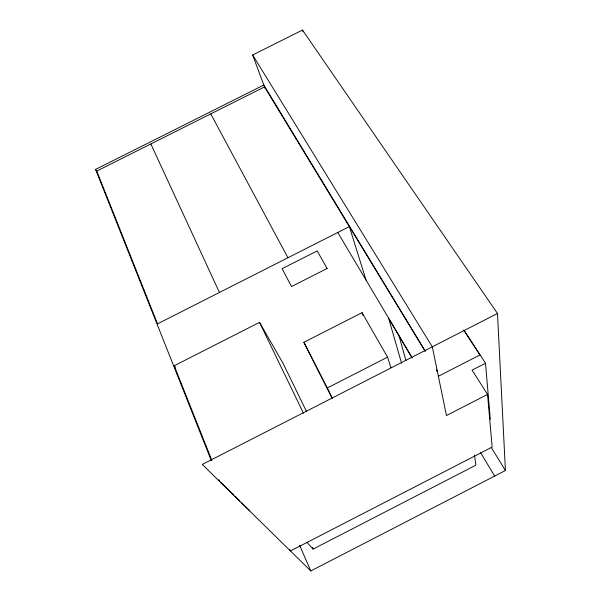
<?xml version="1.0" encoding="UTF-8"?>
<svg xmlns="http://www.w3.org/2000/svg" width="601" height="601" viewBox="0 0 601 601"><rect width="100%" height="100%" fill="white"/><g stroke="black" fill="none" stroke-linecap="round" stroke-linejoin="round"><path stroke-width="0.9" d="M497.485 313.474L202.289 464.445L310.8 570.95L505.426 470.515L497.485 313.474L302.506 30.05L252.645 55.007L265.026 88.332M464.032 330.227L485.51 363.237L472.085 370.118L487.546 394.421L446.46 415.524L432.314 346.807L252.645 55.007M307.006 542.395L313.106 549.089L475.902 465.174L474.459 455.152M438.227 376.339L479.936 354.973L463.724 330.054M332.06 398.238L303.896 342.292L362.035 312.67L387.577 357.159L390.92 367.692M332.278 397.982L327.297 387.968L387.577 357.159M211.845 460.313L174.207 365.739L259.519 322.376L282.981 363.192L306.352 411.204M211.267 460.501L95.574 169.407L263.801 85.026L425.102 350.841M95.574 169.407L96.753 171.09L264.508 86.935L425.238 351.465M220.477 482.002L233.797 495.089M235.134 496.403L239.791 500.979M241.79 502.947L249.783 510.797M174.207 365.739L175.409 367.158M491.212 447.339L505.426 470.515M436.416 369.87L437.393 371.471L436.446 369.885M480.612 452.748L494.676 476.067M337.785 232.519L412.001 357.49M412.143 358.053L388.689 318.545L401.581 363.244M210.763 113.897L287.939 257.746M303.896 342.292L327.297 387.968M259.519 322.376L303.475 413.24M150.851 143.955L219.425 292.469M312.355 547.398L313.106 549.089M299.636 545.347L310.8 570.95M289.712 549.254L290.448 550.974L492.144 447.069L487.546 394.421M96.753 171.09L157.537 323.841L349.376 226.607L366.047 280.104M218.892 479.673L219.583 481.416M362.035 312.67L362.936 315.3M302.506 30.05L303.032 31.845M399.177 336.207L405.915 360.615M485.51 363.237L490.296 419.213M327.124 268.489L291.515 286.564L282.109 268.692L317.185 250.91L327.124 268.489"/></g></svg>
